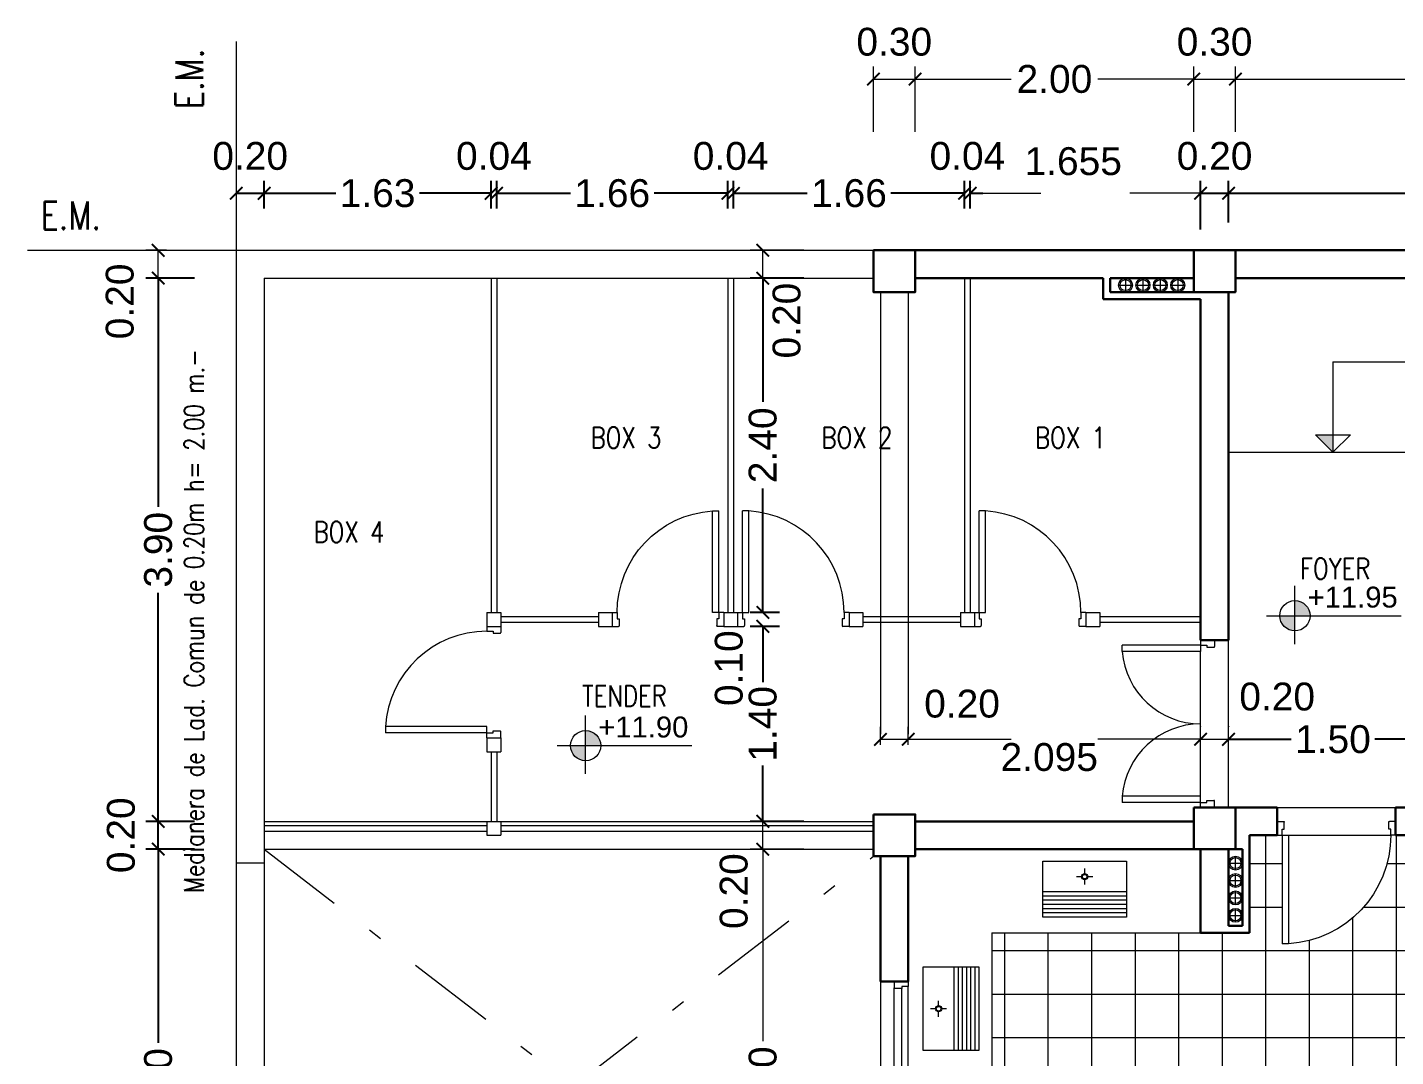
# Model space of a CAD drawing. Header units: millimetres. Extents: x 1578 to 2210, y 899 to 1032.
# Drawn here: x 1578.34 to 1588.17, y 957.83 to 965.22 of the extents above; entities that cross this region are included whole.
import ezdxf

# ---------------------------------------------------------------- set-up
doc = ezdxf.new("R2010")
doc.units = ezdxf.units.MM
doc.linetypes.add('DASHDOT2', pattern=[12.7, 6.35, -3.175, 0, -3.175])
doc.linetypes.add('HIDDEN2', pattern=[4.7625, 3.175, -1.5875])
for name, color, linetype, lineweight in [('CARPINTERIA', 7, 'Continuous', 18), ('COTAS', 7, 'Continuous', 15), ('EJES', 7, 'DASHDOT2', 13), ('ESTRUCTURA', 3, 'Continuous', 30), ('MUROS', 1, 'Continuous', 30), ('PISOS', 9, 'Continuous', 9), ('SANITARIOS', 7, 'Continuous', 20), ('TECHOS', 7, 'HIDDEN2', 15), ('TRAMAS', 7, 'Continuous', 15), ('UMBRALES', 7, 'Continuous', 18)]:
    doc.layers.add(name, color=color, linetype=linetype, lineweight=lineweight)
doc.styles.add('ROMANS', font='romans', dxfattribs={"height": 0.06})
doc.styles.add('STYLE1', font='ARIAL.TTF')
doc.dimstyles.get("Standard").update_dxf_attribs({"dimscale": 0, "dimtxt": 0.2, "dimasz": 0.09, "dimexe": 0.09, "dimexo": 0.5, "dimgap": 0.05, "dimtad": 0, "dimzin": 0, "dimdsep": 46, "dimtxsty": 'STYLE1', "dimblk1": 'ARCHTICK', "dimblk2": 'ARCHTICK', "dimsah": 1, "dimcen": 0, "dimadec": 0, "dimazin": 0, "dimtfac": 1, "dimtofl": 0, "dimtmove": 2, "dimatfit": 3, "dimldrblk": 'ARCHTICK', "dimfxl": 1, "dimtolj": 1, "dimtzin": 0, "dimarcsym": 0})

# ---------------------------------------------------------------- blocks, each defined once
blk = doc.blocks.new('P80')
at = {"layer": 'CARPINTERIA'}
for p, q in [((0.035, 0), (0.035, 0.7286)), ((0.08, 0.7286), (0.035, 0.7286)), ((0.08, 0), (0.08, 0.7286)), ((0, 0), (0, -0.1)), ((0, 0), (0.035, 0)), ((0.035, 0), (0.08, 0)), ((0.035, 0), (0.035, -0.045)), ((0.8, 0), (0.765, 0)), ((0.765, 0), (0.765, -0.045)), ((0.8, 0), (0.8, -0.1)), ((0.035, -0.045), (0.05, -0.045)), ((0.05, -0.045), (0.05, -0.095)), ((0.75, -0.045), (0.75, -0.095)), ((0.765, -0.045), (0.75, -0.045)), ((0, -0.1), (0.045, -0.1)), ((0.8, -0.1), (0.755, -0.1))]:
    blk.add_line(p, q, dxfattribs=at)
for centre, radius, start, end in [((0.035, 0), 0.73, 0, 86.46583), ((0.045, -0.095), 0.005, 270, 0), ((0.755, -0.095), 0.005, 180, 270)]:
    blk.add_arc(centre, radius, start, end, dxfattribs=at)
blk = doc.blocks.new('P120')
at = {"layer": 'CARPINTERIA'}
for p, q in [((0.035, 0), (0.035, 0.5632)), ((0.08, 0.5632), (0.035, 0.5632)), ((0.08, 0), (0.08, 0.5632)), ((1.12, 0), (1.12, 0.5632)), ((1.12, 0.5632), (1.165, 0.5632)), ((1.165, 0), (1.165, 0.5632)), ((0, 0), (0, -0.1)), ((0, 0), (0.035, 0)), ((0.035, 0), (0.08, 0)), ((0.035, 0), (0.035, -0.045)), ((1.165, 0), (1.12, 0)), ((1.2, 0), (1.165, 0)), ((1.165, 0), (1.165, -0.045)), ((1.2, 0), (1.2, -0.1)), ((0.035, -0.045), (0.05, -0.045)), ((0.05, -0.045), (0.05, -0.095)), ((1.165, -0.045), (1.15, -0.045)), ((1.15, -0.045), (1.15, -0.095)), ((0, -0.1), (0.045, -0.1)), ((1.2, -0.1), (1.155, -0.1))]:
    blk.add_line(p, q, dxfattribs=at)
for centre, radius, start, end in [((0.035, 0), 0.565, 0, 85.43178), ((1.165, 0), 0.565, 94.56822, 180), ((0.045, -0.095), 0.005, 270, 0), ((1.155, -0.095), 0.005, 180, 270)]:
    blk.add_arc(centre, radius, start, end, dxfattribs=at)
blk = doc.blocks.new('V150')
at = {"layer": 'CARPINTERIA'}
for p, q in [((0, 0.1), (0.045, 0.1)), ((0, 0), (0, 0.1)), ((1.455, 0.1), (0.045, 0.1)), ((1.5, 0.1), (1.455, 0.1)), ((1.5, 0), (1.5, 0.1)), ((0, 0), (0.035, 0)), ((0.035, 0.045), (0.05, 0.045)), ((0.035, 0), (0.035, 0.045)), ((0.05, 0.045), (0.05, 0.095)), ((1.465, 0.045), (0.05, 0.045)), ((1.45, 0.045), (1.45, 0.095)), ((1.465, 0.045), (1.45, 0.045)), ((1.465, 0), (1.465, 0.045)), ((1.5, 0), (1.465, 0)), ((1.465, 0), (0.035, 0))]:
    blk.add_line(p, q, dxfattribs=at)
for centre, start, end in [((0.045, 0.095), 0, 90), ((1.455, 0.095), 90, 180)]:
    blk.add_arc(centre, 0.005, start, end, dxfattribs=at)
blk = doc.blocks.new('P85')
at = {"layer": 'CARPINTERIA'}
for p, q in [((0.035, 0), (0.035, 0.7787)), ((0.08, 0.7787), (0.035, 0.7787)), ((0.08, 0), (0.08, 0.7787)), ((0, 0), (0.035, 0)), ((0, 0), (0, -0.1)), ((0.035, 0), (0.035, -0.045)), ((0.035, 0), (0.08, 0)), ((0.85, 0), (0.815, 0)), ((0.815, 0), (0.815, -0.045)), ((0.85, 0), (0.85, -0.1)), ((0.035, -0.045), (0.05, -0.045)), ((0.05, -0.045), (0.05, -0.095)), ((0.8, -0.045), (0.8, -0.095)), ((0.815, -0.045), (0.8, -0.045)), ((0, -0.1), (0.045, -0.1)), ((0.85, -0.1), (0.805, -0.1))]:
    blk.add_line(p, q, dxfattribs=at)
for centre, radius, start, end in [((0.035, 0), 0.78, 0, 86.69264), ((0.045, -0.095), 0.005, 270, 0), ((0.805, -0.095), 0.005, 180, 270)]:
    blk.add_arc(centre, radius, start, end, dxfattribs=at)
blk = doc.blocks.new('_ARCHTICK')
at = {"color": 0, "linetype": 'ByBlock', "const_width": 0.15}
blk.add_lwpolyline([(-0.5, -0.5), (0.5, 0.5)], dxfattribs=at)
blk = doc.blocks.new('*D17')
at = {"layer": 'COTAS', "color": 0, "lineweight": -2, "ltscale": 0.05}
for p, q in [((1579.8412, 964.1217), (1579.8412, 964.121)), ((1579.8412, 964.031), (1580.0412, 964.031)), ((1580.0412, 963.9217), (1580.0412, 964.121))]:
    blk.add_line(p, q, dxfattribs=at)
at = {"layer": 'DEFPOINTS', "color": 0, "ltscale": 0.05}
for p in [(1580.0412, 964.031), (1579.8412, 963.6217), (1580.0412, 963.4217)]:
    blk.add_point(p, dxfattribs=at)
at = {"layer": 'COTAS', "color": 0, "lineweight": -2, "ltscale": 0.05, "xscale": 0.09, "yscale": 0.09, "zscale": 0.09, "rotation": 180}
blk.add_blockref('_ARCHTICK', (1579.8412, 964.031), dxfattribs=at)
at = {"layer": 'COTAS', "color": 0, "lineweight": -2, "ltscale": 0.05, "xscale": 0.09, "yscale": 0.09, "zscale": 0.09}
blk.add_blockref('_ARCHTICK', (1580.0412, 964.031), dxfattribs=at)
at = {"layer": 'COTAS', "color": 0, "ltscale": 0.05, "insert": (1579.9412, 964.2982), "char_height": 0.2, "attachment_point": 5, "style": 'STYLE1'}
blk.add_mtext('\\A1;0.20', dxfattribs=at)
blk = doc.blocks.new('*D18')
at = {"layer": 'COTAS', "color": 0, "lineweight": -2, "ltscale": 0.05}
for p, q in [((1580.0412, 963.9217), (1580.0412, 964.121)), ((1580.0412, 964.031), (1580.5559, 964.031)), ((1581.6712, 964.031), (1581.1565, 964.031)), ((1581.6712, 963.9217), (1581.6712, 964.121))]:
    blk.add_line(p, q, dxfattribs=at)
at = {"layer": 'DEFPOINTS', "color": 0, "ltscale": 0.05}
for p in [(1581.6712, 964.031), (1580.0412, 963.4217), (1581.6712, 963.4217)]:
    blk.add_point(p, dxfattribs=at)
at = {"layer": 'COTAS', "color": 0, "lineweight": -2, "ltscale": 0.05, "xscale": 0.09, "yscale": 0.09, "zscale": 0.09, "rotation": 180}
blk.add_blockref('_ARCHTICK', (1580.0412, 964.031), dxfattribs=at)
at = {"layer": 'COTAS', "color": 0, "lineweight": -2, "ltscale": 0.05, "xscale": 0.09, "yscale": 0.09, "zscale": 0.09}
blk.add_blockref('_ARCHTICK', (1581.6712, 964.031), dxfattribs=at)
at = {"layer": 'COTAS', "color": 0, "ltscale": 0.05, "insert": (1580.8562, 964.031), "char_height": 0.2, "attachment_point": 5, "style": 'STYLE1'}
blk.add_mtext('\\A1;1.63', dxfattribs=at)
blk = doc.blocks.new('*D19')
at = {"layer": 'COTAS', "color": 0, "lineweight": -2, "ltscale": 0.05}
for p, q in [((1581.6712, 964.031), (1581.5812, 964.031)), ((1581.6712, 963.9217), (1581.6712, 964.121)), ((1581.7112, 963.9217), (1581.7112, 964.121)), ((1581.7112, 964.031), (1581.8012, 964.031))]:
    blk.add_line(p, q, dxfattribs=at)
at = {"layer": 'DEFPOINTS', "color": 0, "ltscale": 0.05}
for p in [(1581.7112, 964.031), (1581.6712, 963.4217), (1581.7112, 963.4217)]:
    blk.add_point(p, dxfattribs=at)
at = {"layer": 'COTAS', "color": 0, "lineweight": -2, "ltscale": 0.05, "xscale": 0.09, "yscale": 0.09, "zscale": 0.09}
blk.add_blockref('_ARCHTICK', (1581.6712, 964.031), dxfattribs=at)
at = {"layer": 'COTAS', "color": 0, "lineweight": -2, "ltscale": 0.05, "xscale": 0.09, "yscale": 0.09, "zscale": 0.09, "rotation": 180}
blk.add_blockref('_ARCHTICK', (1581.7112, 964.031), dxfattribs=at)
at = {"layer": 'COTAS', "color": 0, "ltscale": 0.05, "insert": (1581.6912, 964.2982), "char_height": 0.2, "attachment_point": 5, "style": 'STYLE1'}
blk.add_mtext('\\A1;0.04', dxfattribs=at)
blk = doc.blocks.new('*D20')
at = {"layer": 'COTAS', "color": 0, "lineweight": -2, "ltscale": 0.05}
for p, q in [((1581.7112, 963.9217), (1581.7112, 964.121)), ((1581.7112, 964.031), (1582.2409, 964.031)), ((1583.3712, 964.031), (1582.8415, 964.031)), ((1583.3712, 963.9217), (1583.3712, 964.121))]:
    blk.add_line(p, q, dxfattribs=at)
at = {"layer": 'DEFPOINTS', "color": 0, "ltscale": 0.05}
for p in [(1583.3712, 964.031), (1581.7112, 963.4217), (1583.3712, 963.4217)]:
    blk.add_point(p, dxfattribs=at)
at = {"layer": 'COTAS', "color": 0, "lineweight": -2, "ltscale": 0.05, "xscale": 0.09, "yscale": 0.09, "zscale": 0.09, "rotation": 180}
blk.add_blockref('_ARCHTICK', (1581.7112, 964.031), dxfattribs=at)
at = {"layer": 'COTAS', "color": 0, "lineweight": -2, "ltscale": 0.05, "xscale": 0.09, "yscale": 0.09, "zscale": 0.09}
blk.add_blockref('_ARCHTICK', (1583.3712, 964.031), dxfattribs=at)
at = {"layer": 'COTAS', "color": 0, "ltscale": 0.05, "insert": (1582.5412, 964.031), "char_height": 0.2, "attachment_point": 5, "style": 'STYLE1'}
blk.add_mtext('\\A1;1.66', dxfattribs=at)
blk = doc.blocks.new('*D21')
at = {"layer": 'COTAS', "color": 0, "lineweight": -2, "ltscale": 0.05}
for p, q in [((1583.3712, 964.031), (1583.2812, 964.031)), ((1583.3712, 963.9217), (1583.3712, 964.121)), ((1583.4112, 963.9217), (1583.4112, 964.121)), ((1583.4112, 964.031), (1583.5012, 964.031))]:
    blk.add_line(p, q, dxfattribs=at)
at = {"layer": 'DEFPOINTS', "color": 0, "ltscale": 0.05}
for p in [(1583.4112, 964.031), (1583.3712, 963.4217), (1583.4112, 963.4217)]:
    blk.add_point(p, dxfattribs=at)
at = {"layer": 'COTAS', "color": 0, "lineweight": -2, "ltscale": 0.05, "xscale": 0.09, "yscale": 0.09, "zscale": 0.09}
blk.add_blockref('_ARCHTICK', (1583.3712, 964.031), dxfattribs=at)
at = {"layer": 'COTAS', "color": 0, "lineweight": -2, "ltscale": 0.05, "xscale": 0.09, "yscale": 0.09, "zscale": 0.09, "rotation": 180}
blk.add_blockref('_ARCHTICK', (1583.4112, 964.031), dxfattribs=at)
at = {"layer": 'COTAS', "color": 0, "ltscale": 0.05, "insert": (1583.3912, 964.2982), "char_height": 0.2, "attachment_point": 5, "style": 'STYLE1'}
blk.add_mtext('\\A1;0.04', dxfattribs=at)
blk = doc.blocks.new('*D22')
at = {"layer": 'COTAS', "color": 0, "lineweight": -2, "ltscale": 0.05}
for p, q in [((1583.4112, 963.9217), (1583.4112, 964.121)), ((1583.4112, 964.031), (1583.9409, 964.031)), ((1585.0712, 964.031), (1584.5415, 964.031)), ((1585.0712, 963.9217), (1585.0712, 964.121))]:
    blk.add_line(p, q, dxfattribs=at)
at = {"layer": 'DEFPOINTS', "color": 0, "ltscale": 0.05}
for p in [(1585.0712, 964.031), (1583.4112, 963.4217), (1585.0712, 963.4217)]:
    blk.add_point(p, dxfattribs=at)
at = {"layer": 'COTAS', "color": 0, "lineweight": -2, "ltscale": 0.05, "xscale": 0.09, "yscale": 0.09, "zscale": 0.09, "rotation": 180}
blk.add_blockref('_ARCHTICK', (1583.4112, 964.031), dxfattribs=at)
at = {"layer": 'COTAS', "color": 0, "lineweight": -2, "ltscale": 0.05, "xscale": 0.09, "yscale": 0.09, "zscale": 0.09}
blk.add_blockref('_ARCHTICK', (1585.0712, 964.031), dxfattribs=at)
at = {"layer": 'COTAS', "color": 0, "ltscale": 0.05, "insert": (1584.2412, 964.031), "char_height": 0.2, "attachment_point": 5, "style": 'STYLE1'}
blk.add_mtext('\\A1;1.66', dxfattribs=at)
blk = doc.blocks.new('*D23')
at = {"layer": 'COTAS', "color": 0, "lineweight": -2, "ltscale": 0.05}
for p, q in [((1585.0712, 964.031), (1584.9812, 964.031)), ((1585.0712, 963.9217), (1585.0712, 964.121)), ((1585.1112, 963.9217), (1585.1112, 964.121)), ((1585.1112, 964.031), (1585.2012, 964.031))]:
    blk.add_line(p, q, dxfattribs=at)
at = {"layer": 'DEFPOINTS', "color": 0, "ltscale": 0.05}
for p in [(1585.1112, 964.031), (1585.0712, 963.4217), (1585.1112, 963.4217)]:
    blk.add_point(p, dxfattribs=at)
at = {"layer": 'COTAS', "color": 0, "lineweight": -2, "ltscale": 0.05, "xscale": 0.09, "yscale": 0.09, "zscale": 0.09}
blk.add_blockref('_ARCHTICK', (1585.0712, 964.031), dxfattribs=at)
at = {"layer": 'COTAS', "color": 0, "lineweight": -2, "ltscale": 0.05, "xscale": 0.09, "yscale": 0.09, "zscale": 0.09, "rotation": 180}
blk.add_blockref('_ARCHTICK', (1585.1112, 964.031), dxfattribs=at)
at = {"layer": 'COTAS', "color": 0, "ltscale": 0.05, "insert": (1585.0912, 964.2982), "char_height": 0.2, "attachment_point": 5, "style": 'STYLE1'}
blk.add_mtext('\\A1;0.04', dxfattribs=at)
blk = doc.blocks.new('*D24')
at = {"layer": 'COTAS', "color": 0, "lineweight": -2, "ltscale": 0.05}
for p, q in [((1586.7662, 963.7717), (1586.7662, 964.121)), ((1586.7662, 964.031), (1586.9662, 964.031)), ((1586.9662, 963.8217), (1586.9662, 964.121))]:
    blk.add_line(p, q, dxfattribs=at)
at = {"layer": 'DEFPOINTS', "color": 0, "ltscale": 0.05}
for p in [(1586.9662, 964.031), (1586.7662, 963.2717), (1586.9662, 963.3217)]:
    blk.add_point(p, dxfattribs=at)
at = {"layer": 'COTAS', "color": 0, "lineweight": -2, "ltscale": 0.05, "xscale": 0.09, "yscale": 0.09, "zscale": 0.09, "rotation": 180}
blk.add_blockref('_ARCHTICK', (1586.7662, 964.031), dxfattribs=at)
at = {"layer": 'COTAS', "color": 0, "lineweight": -2, "ltscale": 0.05, "xscale": 0.09, "yscale": 0.09, "zscale": 0.09}
blk.add_blockref('_ARCHTICK', (1586.9662, 964.031), dxfattribs=at)
at = {"layer": 'COTAS', "color": 0, "ltscale": 0.05, "insert": (1586.8662, 964.2982), "char_height": 0.2, "attachment_point": 5, "style": 'STYLE1'}
blk.add_mtext('\\A1;0.20', dxfattribs=at)
blk = doc.blocks.new('*D25')
at = {"layer": 'COTAS', "color": 0, "lineweight": -2, "ltscale": 0.05}
for p, q in [((1586.9662, 963.8217), (1586.9662, 964.121)), ((1586.9662, 964.031), (1588.9767, 964.031)), ((1591.6162, 964.031), (1589.6057, 964.031)), ((1591.6162, 963.9217), (1591.6162, 964.121))]:
    blk.add_line(p, q, dxfattribs=at)
at = {"layer": 'DEFPOINTS', "color": 0, "ltscale": 0.05}
for p in [(1591.6162, 964.031), (1591.6162, 963.4217), (1586.9662, 963.3217)]:
    blk.add_point(p, dxfattribs=at)
at = {"layer": 'COTAS', "color": 0, "lineweight": -2, "ltscale": 0.05, "xscale": 0.09, "yscale": 0.09, "zscale": 0.09, "rotation": 180}
blk.add_blockref('_ARCHTICK', (1586.9662, 964.031), dxfattribs=at)
at = {"layer": 'COTAS', "color": 0, "lineweight": -2, "ltscale": 0.05, "xscale": 0.09, "yscale": 0.09, "zscale": 0.09}
blk.add_blockref('_ARCHTICK', (1591.6162, 964.031), dxfattribs=at)
at = {"layer": 'COTAS', "color": 0, "ltscale": 0.05, "insert": (1589.2912, 964.031), "char_height": 0.2, "attachment_point": 5, "style": 'STYLE1'}
blk.add_mtext('\\A1;4.65', dxfattribs=at)
blk = doc.blocks.new('*D27')
at = {"layer": 'COTAS', "color": 0, "lineweight": -2, "ltscale": 0.05}
for p, q in [((1588.4662, 960.3217), (1588.4662, 960.0206)), ((1586.9662, 960.2017), (1586.9662, 960.2006)), ((1586.9662, 960.1106), (1587.4162, 960.1106)), ((1588.4662, 960.1106), (1588.0162, 960.1106))]:
    blk.add_line(p, q, dxfattribs=at)
at = {"layer": 'DEFPOINTS', "color": 0, "ltscale": 0.05}
for p in [(1588.4662, 960.8217), (1588.4662, 960.1106), (1586.9662, 959.7017)]:
    blk.add_point(p, dxfattribs=at)
at = {"layer": 'COTAS', "color": 0, "lineweight": -2, "ltscale": 0.05, "xscale": 0.09, "yscale": 0.09, "zscale": 0.09, "rotation": 180}
blk.add_blockref('_ARCHTICK', (1586.9662, 960.1106), dxfattribs=at)
at = {"layer": 'COTAS', "color": 0, "lineweight": -2, "ltscale": 0.05, "xscale": 0.09, "yscale": 0.09, "zscale": 0.09}
blk.add_blockref('_ARCHTICK', (1588.4662, 960.1106), dxfattribs=at)
at = {"layer": 'COTAS', "color": 0, "ltscale": 0.05, "insert": (1587.7162, 960.1106), "char_height": 0.2, "attachment_point": 5, "style": 'STYLE1'}
blk.add_mtext('\\A1;1.50', dxfattribs=at)
blk = doc.blocks.new('*D38')
at = {"layer": 'COTAS', "color": 0, "lineweight": -2, "ltscale": 0.05}
for p, q in [((1579.5412, 959.3217), (1579.1908, 959.3217)), ((1579.2808, 959.3217), (1579.2808, 957.931)), ((1579.2808, 955.9217), (1579.2808, 957.3123)), ((1579.5412, 955.9217), (1579.1908, 955.9217))]:
    blk.add_line(p, q, dxfattribs=at)
at = {"layer": 'DEFPOINTS', "color": 0, "ltscale": 0.05}
for p in [(1579.2808, 959.3217), (1580.0412, 959.3217), (1580.0412, 955.9217)]:
    blk.add_point(p, dxfattribs=at)
at = {"layer": 'COTAS', "color": 0, "lineweight": -2, "ltscale": 0.05, "xscale": 0.09, "yscale": 0.09, "zscale": 0.09}
for p, rotation in [((1579.2808, 959.3217), 90), ((1579.2808, 955.9217), 270)]:
    blk.add_blockref('_ARCHTICK', p, dxfattribs=dict(at, rotation=rotation))
at = {"layer": 'COTAS', "color": 0, "ltscale": 0.05, "insert": (1579.2808, 957.6217), "char_height": 0.2, "attachment_point": 5, "rotation": 90, "style": 'STYLE1'}
blk.add_mtext('\\A1;3.40', dxfattribs=at)
blk = doc.blocks.new('*D39')
at = {"layer": 'COTAS', "color": 0, "lineweight": -2, "ltscale": 0.05}
for p, q in [((1579.5412, 959.5217), (1579.1908, 959.5217)), ((1579.2808, 959.3217), (1579.2808, 959.5217)), ((1579.5412, 959.3217), (1579.1908, 959.3217))]:
    blk.add_line(p, q, dxfattribs=at)
at = {"layer": 'DEFPOINTS', "color": 0, "ltscale": 0.05}
for p in [(1579.2808, 959.5217), (1580.0412, 959.5217), (1580.0412, 959.3217)]:
    blk.add_point(p, dxfattribs=at)
at = {"layer": 'COTAS', "color": 0, "lineweight": -2, "ltscale": 0.05, "xscale": 0.09, "yscale": 0.09, "zscale": 0.09}
for p, rotation in [((1579.2808, 959.5217), 90), ((1579.2808, 959.3217), 270)]:
    blk.add_blockref('_ARCHTICK', p, dxfattribs=dict(at, rotation=rotation))
at = {"layer": 'COTAS', "color": 0, "ltscale": 0.05, "insert": (1579.0136, 959.4217), "char_height": 0.2, "attachment_point": 5, "rotation": 90, "style": 'STYLE1'}
blk.add_mtext('\\A1;0.20', dxfattribs=at)
blk = doc.blocks.new('*D40')
at = {"layer": 'COTAS', "color": 0, "lineweight": -2, "ltscale": 0.05}
for p, q in [((1579.5412, 963.4217), (1579.1908, 963.4217)), ((1579.2808, 963.4217), (1579.2808, 961.781)), ((1579.2808, 959.5217), (1579.2808, 961.1623)), ((1579.5412, 959.5217), (1579.1908, 959.5217))]:
    blk.add_line(p, q, dxfattribs=at)
at = {"layer": 'DEFPOINTS', "color": 0, "ltscale": 0.05}
for p in [(1579.2808, 963.4217), (1580.0412, 963.4217), (1580.0412, 959.5217)]:
    blk.add_point(p, dxfattribs=at)
at = {"layer": 'COTAS', "color": 0, "lineweight": -2, "ltscale": 0.05, "xscale": 0.09, "yscale": 0.09, "zscale": 0.09}
for p, rotation in [((1579.2808, 963.4217), 90), ((1579.2808, 959.5217), 270)]:
    blk.add_blockref('_ARCHTICK', p, dxfattribs=dict(at, rotation=rotation))
at = {"layer": 'COTAS', "color": 0, "ltscale": 0.05, "insert": (1579.2808, 961.4717), "char_height": 0.2, "attachment_point": 5, "rotation": 90, "style": 'STYLE1'}
blk.add_mtext('\\A1;3.90', dxfattribs=at)
blk = doc.blocks.new('*D43')
at = {"layer": 'COTAS', "color": 0, "lineweight": -2, "ltscale": 0.05}
for p, q in [((1583.7412, 960.9217), (1583.532, 960.9217)), ((1583.622, 960.9217), (1583.622, 960.5217)), ((1583.622, 959.5217), (1583.622, 959.9217)), ((1583.9162, 959.5217), (1583.532, 959.5217))]:
    blk.add_line(p, q, dxfattribs=at)
at = {"layer": 'DEFPOINTS', "color": 0, "ltscale": 0.05}
for p in [(1583.622, 960.9217), (1584.2412, 960.9217), (1584.4162, 959.5217)]:
    blk.add_point(p, dxfattribs=at)
at = {"layer": 'COTAS', "color": 0, "lineweight": -2, "ltscale": 0.05, "xscale": 0.09, "yscale": 0.09, "zscale": 0.09}
for p, rotation in [((1583.622, 960.9217), 90), ((1583.622, 959.5217), 270)]:
    blk.add_blockref('_ARCHTICK', p, dxfattribs=dict(at, rotation=rotation))
at = {"layer": 'COTAS', "color": 0, "ltscale": 0.05, "insert": (1583.622, 960.2217), "char_height": 0.2, "attachment_point": 5, "rotation": 90, "style": 'STYLE1'}
blk.add_mtext('\\A1;1.40', dxfattribs=at)
blk = doc.blocks.new('*D44')
at = {"layer": 'COTAS', "color": 0, "lineweight": -2, "ltscale": 0.05}
for p, q in [((1583.9162, 963.4217), (1583.532, 963.4217)), ((1583.622, 963.4217), (1583.622, 962.5328)), ((1583.622, 961.0217), (1583.622, 961.9106)), ((1583.7412, 961.0217), (1583.532, 961.0217))]:
    blk.add_line(p, q, dxfattribs=at)
at = {"layer": 'DEFPOINTS', "color": 0, "ltscale": 0.05}
for p in [(1583.622, 963.4217), (1584.4162, 963.4217), (1584.2412, 961.0217)]:
    blk.add_point(p, dxfattribs=at)
at = {"layer": 'COTAS', "color": 0, "lineweight": -2, "ltscale": 0.05, "xscale": 0.09, "yscale": 0.09, "zscale": 0.09}
for p, rotation in [((1583.622, 963.4217), 90), ((1583.622, 961.0217), 270)]:
    blk.add_blockref('_ARCHTICK', p, dxfattribs=dict(at, rotation=rotation))
at = {"layer": 'COTAS', "color": 0, "ltscale": 0.05, "insert": (1583.622, 962.2217), "char_height": 0.2, "attachment_point": 5, "rotation": 90, "style": 'STYLE1'}
blk.add_mtext('\\A1;2.40', dxfattribs=at)
blk = doc.blocks.new('*D46')
at = {"layer": 'COTAS', "color": 0, "lineweight": -2, "ltscale": 0.05}
for p, q in [((1588.6204, 960.8217), (1588.6204, 960.5217)), ((1588.9662, 960.8217), (1588.7104, 960.8217)), ((1588.6204, 959.6217), (1588.6204, 959.9217)), ((1588.6662, 959.6217), (1588.7104, 959.6217))]:
    blk.add_line(p, q, dxfattribs=at)
at = {"layer": 'DEFPOINTS', "color": 0, "ltscale": 0.05}
for p in [(1588.4662, 960.8217), (1588.6204, 960.8217), (1588.1662, 959.6217)]:
    blk.add_point(p, dxfattribs=at)
at = {"layer": 'COTAS', "color": 0, "lineweight": -2, "ltscale": 0.05, "xscale": 0.09, "yscale": 0.09, "zscale": 0.09}
for p, rotation in [((1588.6204, 960.8217), 90), ((1588.6204, 959.6217), 270)]:
    blk.add_blockref('_ARCHTICK', p, dxfattribs=dict(at, rotation=rotation))
at = {"layer": 'COTAS', "color": 0, "ltscale": 0.05, "insert": (1588.6204, 960.2217), "char_height": 0.2, "attachment_point": 5, "rotation": 90, "style": 'STYLE1'}
blk.add_mtext('\\A1;1.20', dxfattribs=at)

msp = doc.modelspace()

# ---------------------------------------------------------------- hatches: boundary and pattern name
at = {"layer": 'COTAS', "ltscale": 0.1}
msp.add_hatch(color=256, dxfattribs=at).paths.add_polyline_path([(1587.5912, 962.2967), (1587.7162, 962.1717), (1587.7162, 962.2967)])
h = msp.add_hatch(color=256, dxfattribs=at)
h.paths.add_polyline_path([(1587.4432, 960.9979), (1587.3344, 960.9979, 0.414214), (1587.4432, 960.8892)])
h.paths.add_polyline_path([(1587.4432, 961.1067), (1587.4432, 960.9979), (1587.5519, 960.9979, 0.414214)])
h = msp.add_hatch(color=256, dxfattribs=at)
h.paths.add_polyline_path([(1582.3498, 960.0652), (1582.241, 960.0652, 0.414214), (1582.3498, 959.9564)])
h.paths.add_polyline_path([(1582.3498, 960.1739), (1582.3498, 960.0652), (1582.4585, 960.0652, 0.414214)])
at = {"layer": 'PISOS', "ltscale": 0.05}
h = msp.add_hatch(dxfattribs=at)
h.set_pattern_fill('NET', color=256, scale=5, style=0)
h.set_pattern_definition([(0, (1413.797, 881.7183), (0, 0.625), []), (90, (1413.797, 881.7183), (-0.625, 4e-17), [])])
h.paths.add_polyline_path([(1590.8412, 955.6967), (1590.5912, 955.6967), (1590.5912, 955.7217), (1588.1662, 955.7217), (1587.3162, 955.7217), (1586.9912, 955.7217), (1586.9912, 955.6967), (1586.9662, 955.6967), (1586.9662, 954.4967), (1586.9662, 954.2217), (1586.8862, 954.2217), (1586.8862, 952.9717), (1587.1662, 952.9717), (1587.1662, 952.0217), (1586.5662, 952.0217), (1586.5662, 952.0767), (1585.1412, 952.0767), (1585.1412, 952.0467), (1585.0412, 952.0467), (1585.0412, 952.0767), (1583.4412, 952.0767), (1583.4412, 952.0467), (1583.3412, 952.0467), (1583.3412, 952.0767), (1581.7412, 952.0767), (1581.7412, 952.0467), (1581.6412, 952.0467), (1581.6412, 952.0767), (1580.0412, 952.0767), (1580.0412, 947.5617), (1581.2612, 947.5617), (1581.2612, 946.5617), (1584.4012, 946.5617), (1584.4012, 946.8617), (1584.7012, 946.8617), (1584.7012, 946.3617), (1589.0312, 946.3617), (1589.0312, 946.8617), (1589.3312, 946.8617), (1589.3312, 946.5617), (1590.8612, 946.5617), (1590.8612, 947.5617), (1591.6662, 947.5617), (1591.6662, 947.6617), (1593.5912, 947.6617), (1593.5912, 949.5867), (1593.6912, 949.5867), (1593.6912, 950.3917), (1594.6912, 950.3917), (1594.6912, 951.9217), (1594.3912, 951.9217), (1594.3912, 952.2217), (1594.8912, 952.2217), (1594.8912, 959.4217), (1594.3912, 959.4217), (1594.3912, 959.7217), (1594.6912, 959.7217), (1594.6912, 961.8217), (1593.6912, 961.8217), (1593.6912, 963.4217), (1591.8162, 963.4217), (1591.8162, 959.6467), (1591.8412, 959.6467), (1591.8412, 959.3967), (1591.6662, 959.3967), (1591.6662, 956.1717), (1591.2604, 956.1717, -1), (1591.172, 956.1717), (1590.8162, 956.1717), (1590.8162, 955.9467), (1590.8412, 955.9467)])
h.paths.add_polyline_path([(1587.443, 949.2944, -1), (1587.2255, 949.2944, -1)], flags=16)
h.paths.add_polyline_path([(1587.1279, 949.5365), (1588.1229, 949.5365), (1588.1229, 949.7615), (1587.1279, 949.7615)], flags=24)
h.paths.add_polyline_path([(1587.3988, 949.5412), (1588.0989, 949.5412), (1588.0989, 949.313), (1587.3988, 949.313)], flags=24)
h.paths.add_polyline_path([(1587.2268, 949.767), (1588.0504, 949.767), (1588.0504, 949.992), (1587.2268, 949.992)], flags=24)
h = msp.add_hatch(dxfattribs=at)
h.set_pattern_fill('NET', color=256, scale=2.5, style=0)
h.set_pattern_definition([(0, (1413.797, 881.71833), (0, 0.3125), []), (90, (1413.797, 881.71833), (-0.3125, 2e-17), [])])
h.paths.add_polyline_path([(1588.4662, 956.5217), (1590.0162, 956.5217), (1590.0162, 958.8217), (1588.4662, 958.8217), (1588.4662, 959.4217), (1588.1312, 959.4217, -0.414214), (1587.3512, 958.6417), (1587.3512, 959.4217), (1587.3162, 959.4217), (1587.1162, 959.4217), (1587.1162, 958.7217), (1586.7662, 958.7217), (1585.2662, 958.7217), (1585.2662, 956.5217), (1586.7662, 956.5217), (1586.7662, 955.9467), (1586.9912, 955.9467), (1586.9912, 955.9217), (1587.3512, 955.9217), (1587.3512, 956.7017, -0.414214), (1588.1312, 955.9217), (1588.1662, 955.9217), (1588.4662, 955.9217)])
h.paths.add_polyline_path([(1587.2255, 957.3588, -1), (1587.443, 957.3588, -1)], flags=16)
h.paths.add_polyline_path([(1587.2181, 957.6009), (1588.1331, 957.6009), (1588.1331, 957.8259), (1587.2181, 957.8259)], flags=24)
h.paths.add_polyline_path([(1587.398, 957.6057), (1588.0997, 957.6057), (1588.0997, 957.3775), (1587.398, 957.3775)], flags=24)

# ---------------------------------------------------------------- linework, layer by layer
at = {"layer": 'COTAS', "ltscale": 0.05}
for p, q in [((1584.4162, 964.4729), (1584.4162, 964.9409)), ((1584.7162, 964.4729), (1584.7162, 964.9409)), ((1584.7162, 964.4729), (1584.7162, 964.9409)), ((1586.7162, 964.4729), (1586.7162, 964.9409)), ((1586.7162, 964.4729), (1586.7162, 964.9409)), ((1587.0162, 964.4729), (1587.0162, 964.9409)), ((1587.0162, 964.4729), (1587.0162, 964.9409)), ((1584.4162, 964.8509), (1584.7162, 964.8509)), ((1584.7162, 964.8509), (1585.4051, 964.8509)), ((1586.7162, 964.8509), (1586.0273, 964.8509)), ((1586.7162, 964.8509), (1587.0162, 964.8509)), ((1587.0162, 964.8509), (1588.4808, 964.8509)), ((1585.1112, 963.9217), (1585.1112, 964.121)), ((1585.1112, 964.031), (1585.6187, 964.031)), ((1586.7662, 964.031), (1586.2587, 964.031)), ((1586.7662, 963.7717), (1586.7662, 964.121)), ((1579.3412, 963.6217), (1579.1908, 963.6217)), ((1579.2808, 963.4217), (1579.2808, 963.6217)), ((1583.9162, 963.6217), (1583.532, 963.6217)), ((1583.622, 963.4217), (1583.622, 963.6217)), ((1587.5162, 963.6217), (1588.7104, 963.6217)), ((1579.5412, 963.4217), (1579.1908, 963.4217)), ((1583.9162, 963.4217), (1583.532, 963.4217)), ((1583.622, 961.0217), (1583.622, 961.1117)), ((1583.7412, 961.0217), (1583.532, 961.0217)), ((1583.7412, 960.9217), (1583.532, 960.9217)), ((1583.622, 960.9217), (1583.622, 960.8317)), ((1584.4662, 960.0717), (1584.4662, 960.2006)), ((1584.6662, 960.0717), (1584.6662, 960.2006)), ((1584.6662, 960.0717), (1584.6662, 960.2006)), ((1586.7662, 960.2017), (1586.7662, 960.2006)), ((1586.7662, 960.2017), (1586.7662, 960.2006)), ((1586.9662, 960.2017), (1586.9662, 960.2006)), ((1584.4662, 960.1106), (1584.6662, 960.1106)), ((1584.6662, 960.1106), (1585.4051, 960.1106)), ((1586.7662, 960.1106), (1586.0273, 960.1106)), ((1586.7662, 960.1106), (1586.9662, 960.1106)), ((1583.9162, 959.5217), (1583.532, 959.5217)), ((1583.622, 959.3217), (1583.622, 959.5217)), ((1583.9162, 959.3217), (1583.532, 959.3217)), ((1583.9162, 959.3217), (1583.532, 959.3217)), ((1583.622, 959.3217), (1583.622, 957.9441))]:
    msp.add_line(p, q, dxfattribs=at)
at = {"layer": 'COTAS', "ltscale": 0.1}
for p, q in [((1586.1766, 963.3717), (1586.2766, 963.3717)), ((1586.2266, 963.4217), (1586.2266, 963.3217)), ((1586.3016, 963.3717), (1586.4016, 963.3717)), ((1586.3516, 963.4217), (1586.3516, 963.3217)), ((1586.4266, 963.3717), (1586.5266, 963.3717)), ((1586.4766, 963.4217), (1586.4766, 963.3217)), ((1586.5516, 963.3717), (1586.6516, 963.3717)), ((1586.6016, 963.4217), (1586.6016, 963.3217)), ((1587.4432, 960.7944), (1587.4432, 961.2138)), ((1587.2399, 960.9979), (1588.2061, 960.9979)), ((1582.3498, 959.8617), (1582.3498, 960.2811)), ((1582.1465, 960.0652), (1583.1127, 960.0652)), ((1586.9662, 959.2217), (1587.0662, 959.2217)), ((1587.0162, 959.1717), (1587.0162, 959.2717)), ((1587.0162, 959.0467), (1587.0162, 959.1467)), ((1586.9662, 959.0967), (1587.0662, 959.0967)), ((1587.0162, 958.9217), (1587.0162, 959.0217)), ((1586.9662, 958.9717), (1587.0662, 958.9717)), ((1586.9662, 958.8467), (1587.0662, 958.8467)), ((1587.0162, 958.7967), (1587.0162, 958.8967))]:
    msp.add_line(p, q, dxfattribs=at)
for centre in [(1587.4432, 960.9979), (1582.3498, 960.0652)]:
    msp.add_circle(centre, 0.1087, dxfattribs=at)
at = {"layer": 'EJES'}
for p in [(1579.8412, 965.1217), (1578.3412, 963.6217)]:
    msp.add_line(p, (1579.8412, 963.6217), dxfattribs=at)
at = {"layer": 'EJES', "ltscale": 0.1}
for p, q in [((1580.0412, 959.3217), (1584.4412, 955.9467)), ((1580.0412, 955.9217), (1584.4162, 959.2717))]:
    msp.add_line(p, q, dxfattribs=at)
at = {"layer": 'ESTRUCTURA', "ltscale": 0.1}
for points in [[(1584.4162, 963.6217), (1584.7162, 963.6217), (1584.7162, 963.3217), (1584.4162, 963.3217)], [(1586.7162, 963.6217), (1587.0162, 963.6217), (1587.0162, 963.3217), (1586.7162, 963.3217)], [(1586.7162, 959.6217), (1587.0162, 959.6217), (1587.0162, 959.3217), (1586.7162, 959.3217)], [(1584.4162, 959.5717), (1584.7162, 959.5717), (1584.7162, 959.2717), (1584.4162, 959.2717)]]:
    msp.add_lwpolyline(points, close=True, dxfattribs=at)
at = {"layer": 'MUROS'}
for p, q in [((1584.7162, 963.6217), (1586.7162, 963.6217)), ((1584.7162, 963.6217), (1586.7162, 963.6217)), ((1587.0162, 963.6217), (1590.5662, 963.6217)), ((1584.7162, 963.4217), (1586.0662, 963.4217)), ((1584.7162, 963.4217), (1586.0662, 963.4217)), ((1586.0662, 963.4217), (1586.0662, 963.2717)), ((1586.0662, 963.4217), (1586.0662, 963.2717)), ((1586.1162, 963.4217), (1586.7162, 963.4217)), ((1586.1162, 963.4217), (1586.1162, 963.3217)), ((1586.1162, 963.4217), (1586.7162, 963.4217)), ((1587.0162, 963.4217), (1590.5662, 963.4217)), ((1586.0662, 963.2717), (1586.7662, 963.2717)), ((1586.7162, 963.3217), (1586.1162, 963.3217)), ((1586.7662, 963.2717), (1586.7662, 960.8217)), ((1586.9662, 963.3217), (1586.9662, 960.8217)), ((1586.7662, 960.8217), (1586.9662, 960.8217)), ((1587.0162, 959.6217), (1587.3162, 959.6217)), ((1587.3162, 959.6217), (1587.3162, 959.4217)), ((1588.1662, 959.6217), (1590.5912, 959.6217)), ((1588.1662, 959.6217), (1588.1662, 959.4217)), ((1584.7162, 959.5217), (1586.7162, 959.5217)), ((1587.1162, 959.4217), (1587.3162, 959.4217)), ((1587.1162, 959.4217), (1587.1162, 958.7217)), ((1588.1662, 959.4217), (1590.5912, 959.4217)), ((1584.7162, 959.3217), (1586.7162, 959.3217)), ((1586.7662, 959.3217), (1586.7662, 958.7217)), ((1586.9662, 959.3217), (1586.9662, 958.7717)), ((1587.0162, 959.3217), (1587.0662, 959.3217)), ((1587.0662, 959.3217), (1587.0662, 958.7717)), ((1584.4662, 959.2717), (1584.4662, 958.3717)), ((1584.6662, 959.2717), (1584.6662, 958.3717)), ((1586.9662, 958.7717), (1587.0662, 958.7717)), ((1586.7662, 958.7217), (1587.1162, 958.7217)), ((1584.6662, 958.3717), (1584.4662, 958.3717))]:
    msp.add_line(p, q, dxfattribs=at)
at = {"layer": 'SANITARIOS'}
for p, q in [((1586.2333, 959.0146), (1585.6333, 959.0146)), ((1586.2333, 958.9846), (1585.6333, 958.9846)), ((1586.2333, 958.9546), (1585.6333, 958.9546)), ((1586.2333, 958.9246), (1585.6333, 958.9246)), ((1586.2333, 958.8946), (1585.6333, 958.8946)), ((1586.2333, 958.8646), (1585.6333, 958.8646)), ((1585.2662, 958.7217), (1585.2662, 956.5217)), ((1585.2662, 958.7217), (1586.7662, 958.7217)), ((1584.7743, 957.8762), (1584.7743, 958.4762)), ((1584.7743, 958.4762), (1585.1743, 958.4762)), ((1584.9943, 958.4762), (1584.9943, 957.8762)), ((1585.0243, 958.4762), (1585.0243, 957.8762)), ((1585.0543, 958.4762), (1585.0543, 957.8762)), ((1585.0843, 958.4762), (1585.0843, 957.8762)), ((1585.1143, 958.4762), (1585.1143, 957.8762)), ((1585.1443, 958.4762), (1585.1443, 957.8762)), ((1585.1743, 958.4762), (1585.1743, 957.8762)), ((1585.1743, 957.8762), (1584.7743, 957.8762))]:
    msp.add_line(p, q, dxfattribs=at)
msp.add_lwpolyline([(1586.2333, 959.2346), (1586.2333, 958.8346), (1585.6333, 958.8346), (1585.6333, 959.2346), (1586.2333, 959.2346)], dxfattribs=at)
at = {"layer": 'TECHOS'}
for p, q in [((1584.4662, 963.3217), (1584.4662, 959.5717)), ((1584.6662, 963.3217), (1584.6662, 959.5717))]:
    msp.add_line(p, q, dxfattribs=at)
at = {"layer": 'TRAMAS'}
for p, q in [((1581.6712, 963.4217), (1581.6712, 961.0217)), ((1581.7112, 963.4217), (1581.7112, 961.0217)), ((1583.3712, 963.4217), (1583.3712, 961.0217)), ((1583.4112, 963.4217), (1583.4112, 961.0217)), ((1585.0712, 963.4217), (1585.0712, 961.0217)), ((1585.1112, 963.4217), (1585.1112, 961.0217)), ((1581.7412, 960.9917), (1582.4412, 960.9917)), ((1584.3412, 960.9917), (1585.0412, 960.9917)), ((1586.0412, 960.9917), (1586.7662, 960.9917)), ((1581.7412, 960.9517), (1582.4412, 960.9517)), ((1584.3412, 960.9517), (1585.0412, 960.9517)), ((1586.0412, 960.9517), (1586.7662, 960.9517)), ((1581.6712, 960.0217), (1581.6712, 959.5217)), ((1581.7112, 960.0217), (1581.7112, 959.5217)), ((1580.0412, 959.4917), (1581.6412, 959.4917)), ((1580.0412, 959.4517), (1581.6412, 959.4517)), ((1581.7412, 959.4917), (1584.4162, 959.4917)), ((1581.7412, 959.4517), (1584.4162, 959.4517)), ((1579.8412, 959.2217), (1579.8412, 956.0217)), ((1580.0412, 959.2217), (1580.0412, 956.0217))]:
    msp.add_line(p, q, dxfattribs=at)
at = {"layer": 'TRAMAS', "ltscale": 0.1}
for p, q in [((1586.9662, 959.6217), (1586.9662, 960.8217)), ((1587.3962, 959.4217), (1588.1312, 959.4217)), ((1585.8758, 959.1246), (1585.9169, 959.1246)), ((1585.9333, 959.141), (1585.9333, 959.1821)), ((1585.9496, 959.1246), (1585.9908, 959.1246)), ((1585.9333, 959.0671), (1585.9333, 959.1083)), ((1584.8843, 958.1925), (1584.8843, 958.2337)), ((1584.8679, 958.1762), (1584.8268, 958.1762)), ((1584.8843, 958.1187), (1584.8843, 958.1599)), ((1584.9418, 958.1762), (1584.9006, 958.1762))]:
    msp.add_line(p, q, dxfattribs=at)
for centre, radius in [((1586.2266, 963.3717), 0.05), ((1586.2266, 963.3717), 0.0396), ((1586.3516, 963.3717), 0.05), ((1586.3516, 963.3717), 0.0396), ((1586.4766, 963.3717), 0.05), ((1586.4766, 963.3717), 0.0396), ((1586.6016, 963.3717), 0.05), ((1586.6016, 963.3717), 0.0396), ((1587.0162, 959.2217), 0.05), ((1587.0162, 959.2217), 0.0396), ((1585.9333, 959.1246), 0.0225), ((1585.9333, 959.1246), 0.0163), ((1587.0162, 959.0967), 0.05), ((1587.0162, 959.0967), 0.0396), ((1587.0162, 958.9717), 0.05), ((1587.0162, 958.9717), 0.0396), ((1587.0162, 958.8467), 0.05), ((1587.0162, 958.8467), 0.0396), ((1584.8843, 958.1762), 0.0225), ((1584.8843, 958.1762), 0.0163)]:
    msp.add_circle(centre, radius, dxfattribs=at)
at = {"layer": 'UMBRALES'}
for p, q in [((1579.8412, 963.6217), (1579.8412, 959.2217)), ((1579.8412, 963.6217), (1584.4162, 963.6217)), ((1580.0412, 963.4217), (1580.0412, 959.2217)), ((1580.0412, 963.4217), (1584.4162, 963.4217)), ((1587.7162, 962.8217), (1591.6162, 962.8217)), ((1587.7162, 962.8217), (1587.7162, 962.1717)), ((1587.5912, 962.2967), (1587.8412, 962.2967)), ((1587.7162, 962.1717), (1587.5912, 962.2967)), ((1587.8412, 962.2967), (1587.7162, 962.1717)), ((1586.9662, 962.1717), (1588.4662, 962.1717)), ((1581.6412, 961.0217), (1581.7412, 961.0217)), ((1581.6412, 961.0217), (1581.6412, 960.9217)), ((1581.7412, 961.0217), (1581.7412, 960.9217)), ((1582.4412, 961.0217), (1582.5412, 961.0217)), ((1582.4412, 961.0217), (1582.4412, 960.9217)), ((1582.5412, 961.0217), (1582.5412, 960.9217)), ((1583.3412, 961.0217), (1583.4412, 961.0217)), ((1583.3412, 961.0217), (1583.3412, 960.9217)), ((1583.4412, 961.0217), (1583.4412, 960.9217)), ((1584.2412, 961.0217), (1584.3412, 961.0217)), ((1584.2412, 961.0217), (1584.2412, 960.9217)), ((1584.3412, 961.0217), (1584.3412, 960.9217)), ((1585.0412, 961.0217), (1585.1412, 961.0217)), ((1585.0412, 961.0217), (1585.0412, 960.9217)), ((1585.1412, 961.0217), (1585.1412, 960.9217)), ((1585.9412, 961.0217), (1586.0412, 961.0217)), ((1585.9412, 961.0217), (1585.9412, 960.9217)), ((1586.0412, 961.0217), (1586.0412, 960.9217)), ((1581.6412, 960.9217), (1581.7412, 960.9217)), ((1582.4412, 960.9217), (1582.5412, 960.9217)), ((1583.3412, 960.9217), (1583.4412, 960.9217)), ((1584.2412, 960.9217), (1584.3412, 960.9217)), ((1585.0412, 960.9217), (1585.1412, 960.9217)), ((1585.9412, 960.9217), (1586.0412, 960.9217)), ((1581.6412, 960.1217), (1581.6412, 960.0217)), ((1581.6412, 960.1217), (1581.7412, 960.1217)), ((1581.7412, 960.1217), (1581.7412, 960.0217)), ((1581.6412, 960.0217), (1581.7412, 960.0217)), ((1580.0412, 959.5217), (1584.4162, 959.5217)), ((1581.6412, 959.5217), (1581.6412, 959.4217)), ((1581.7412, 959.5217), (1581.7412, 959.4217)), ((1581.6412, 959.4217), (1581.7412, 959.4217)), ((1580.0412, 959.3217), (1584.4162, 959.3217)), ((1580.0412, 959.2217), (1579.8412, 959.2217))]:
    msp.add_line(p, q, dxfattribs=at)
at = {"layer": 'UMBRALES', "ltscale": 0.1}
for p, q in [((1586.7662, 959.7017), (1586.7662, 960.7417)), ((1587.3162, 959.6217), (1588.1662, 959.6217)), ((1584.4662, 958.3717), (1584.4662, 956.8717))]:
    msp.add_line(p, q, dxfattribs=at)

# ---------------------------------------------------------------- block references
at = {"layer": 'CARPINTERIA', "ltscale": 0.1, "xscale": -1}
msp.add_blockref('P80', (1583.3412, 961.0217), dxfattribs=at)
at = {"layer": 'CARPINTERIA', "ltscale": 0.1}
for p in [(1583.4412, 961.0217), (1585.1412, 961.0217)]:
    msp.add_blockref('P80', p, dxfattribs=at)
at = {"layer": 'CARPINTERIA', "ltscale": 0.1, "rotation": 90}
for name, p in [('P80', (1581.6412, 960.1217)), ('P120', (1586.7662, 959.6217))]:
    msp.add_blockref(name, p, dxfattribs=at)
at = {"layer": 'CARPINTERIA', "ltscale": 0.1, "xscale": -1}
for name, p, rotation in [('P85', (1587.3162, 959.4217), 180), ('V150', (1584.6662, 958.3717), 90)]:
    msp.add_blockref(name, p, dxfattribs=dict(at, rotation=rotation))
at = {"layer": 'COTAS', "ltscale": 0.05, "yscale": 0.09000000000003183, "zscale": 0.09}
for p, xscale, rotation in [((1584.4162, 964.8509), 0.08999999999991815, 180), ((1584.7162, 964.8509), 0.08999999999991815, 180), ((1586.7162, 964.8509), 0.08999999999991815, 180), ((1587.0162, 964.8509), 0.08999999999991815, 180), ((1585.1112, 964.031), 0.08999999999991815, 180), ((1579.2808, 963.6217), 0.09000000000003183, 90), ((1583.622, 963.6217), 0.09000000000003183, 90), ((1579.2808, 963.4217), 0.09000000000003183, 270), ((1583.622, 963.4217), 0.09000000000003183, 270), ((1583.622, 961.0217), 0.09000000000003183, 270), ((1583.622, 960.9217), 0.09000000000003183, 90), ((1584.4662, 960.1106), 0.08999999999991815, 180), ((1584.6662, 960.1106), 0.08999999999991815, 180), ((1586.7662, 960.1106), 0.08999999999991815, 180), ((1583.622, 959.5217), 0.09000000000003183, 90), ((1583.622, 959.3217), 0.09000000000003183, 270), ((1583.622, 959.3217), 0.09000000000003183, 90)]:
    msp.add_blockref('_ARCHTICK', p, dxfattribs=dict(at, xscale=xscale, rotation=rotation))
at = {"layer": 'COTAS', "ltscale": 0.05, "xscale": 0.08999999999991815, "yscale": 0.09000000000003183, "zscale": 0.09}
for p in [(1584.7162, 964.8509), (1586.7162, 964.8509), (1587.0162, 964.8509), (1586.7662, 964.031), (1584.6662, 960.1106), (1586.7662, 960.1106), (1586.9662, 960.1106)]:
    msp.add_blockref('_ARCHTICK', p, dxfattribs=at)

# ---------------------------------------------------------------- texts
at = {"layer": 'COTAS', "style": 'ROMANS', "width": 0.8}
for s, height, p in [('E.M.', 0.2, (1579.6043, 964.6367)), ('Medianera de Lad. Comun de 0.20m h= 2.00 m.-', 0.14, (1579.6072, 959.0085))]:
    msp.add_text(s, height=height, rotation=90, dxfattribs=at).set_placement(p)
for s, height, p in [('E.M.', 0.2, (1578.4365, 963.7713)), ('BOX 3', 0.15, (1582.3854, 962.2009)), ('BOX 2', 0.15, (1584.0433, 962.2009)), ('BOX 1', 0.15, (1585.5769, 962.2009)), ('BOX 4', 0.15, (1580.3959, 961.5248)), ('FOYER', 0.15, (1587.4796, 961.2605)), ('TENDER', 0.15, (1582.3256, 960.3467))]:
    msp.add_text(s, height=height, dxfattribs=at).set_placement(p)
at = {"layer": 'COTAS', "ltscale": 0.05, "char_height": 0.2, "attachment_point": 5, "style": 'STYLE1'}
for s, insert in [('\\A1;0.30', (1584.5662, 965.1181)), ('\\A1;0.30', (1586.8662, 965.1181)), ('\\A1;2.00', (1585.7162, 964.8509)), ('1.655', (1585.8512, 964.2606)), ('\\A1;0.20', (1587.3157, 960.4165)), ('\\A1;0.20', (1585.0528, 960.3655)), ('2.095', (1585.679, 959.9823))]:
    msp.add_mtext(s, dxfattribs=dict(at, insert=insert))
at = {"layer": 'COTAS', "ltscale": 0.05, "char_height": 0.2, "attachment_point": 5, "rotation": 90, "style": 'STYLE1'}
for s, insert in [('\\A1;0.20', (1579.0054, 963.2549)), ('\\A1;0.20', (1583.7937, 963.117)), ('\\A1;0.10', (1583.3787, 960.6215)), ('\\A1;0.20', (1583.4141, 959.0206)), ('3.40', (1583.622, 957.6342))]:
    msp.add_mtext(s, dxfattribs=dict(at, insert=insert))
at = {"layer": 'COTAS', "ltscale": 0.1, "char_height": 0.15, "attachment_point": 5, "style": 'STYLE1'}
for s, insert in [('+11.95', (1587.8578, 961.1307)), ('+11.90', (1582.7643, 960.198))]:
    msp.add_mtext(s, dxfattribs=dict(at, insert=insert))

# ---------------------------------------------------------------- dimensions: what is measured, and where the dimension line sits
at = {"layer": 'COTAS', "ltscale": 0.05}
for base, p1, p2, picture, middle in [((1580.0412, 964.031), (1579.8412, 963.6217), (1580.0412, 963.4217), '*D17', (1579.9412, 964.2982)), ((1581.7112, 964.031), (1581.6712, 963.4217), (1581.7112, 963.4217), '*D19', (1581.6912, 964.2982)), ((1583.4112, 964.031), (1583.3712, 963.4217), (1583.4112, 963.4217), '*D21', (1583.3912, 964.2982)), ((1585.1112, 964.031), (1585.0712, 963.4217), (1585.1112, 963.4217), '*D23', (1585.0912, 964.2982)), ((1586.9662, 964.031), (1586.7662, 963.2717), (1586.9662, 963.3217), '*D24', (1586.8662, 964.2982)), ((1581.6712, 964.031), (1580.0412, 963.4217), (1581.6712, 963.4217), '*D18', (1580.8562, 964.031)), ((1583.3712, 964.031), (1581.7112, 963.4217), (1583.3712, 963.4217), '*D20', (1582.5412, 964.031)), ((1585.0712, 964.031), (1583.4112, 963.4217), (1585.0712, 963.4217), '*D22', (1584.2412, 964.031)), ((1591.6162, 964.031), (1586.9662, 963.3217), (1591.6162, 963.4217), '*D25', (1589.2912, 964.031)), ((1588.4662, 960.1106), (1586.9662, 959.7017), (1588.4662, 960.8217), '*D27', (1587.7162, 960.1106))]:
    dim = msp.add_linear_dim(base=base, p1=p1, p2=p2, dimstyle='Standard', override={"dimscale": 1}, dxfattribs=at)
    dim.commit()
    dim.dimension.update_dxf_attribs({"geometry": picture, "text_midpoint": middle})
for base, p1, p2, picture, middle in [((1579.2808, 963.4217), (1580.0412, 959.5217), (1580.0412, 963.4217), '*D40', (1579.2808, 961.4717)), ((1583.622, 963.4217), (1584.2412, 961.0217), (1584.4162, 963.4217), '*D44', (1583.622, 962.2217)), ((1583.622, 960.9217), (1584.4162, 959.5217), (1584.2412, 960.9217), '*D43', (1583.622, 960.2217)), ((1588.6204, 960.8217), (1588.1662, 959.6217), (1588.4662, 960.8217), '*D46', (1588.6204, 960.2217)), ((1579.2808, 959.5217), (1580.0412, 959.3217), (1580.0412, 959.5217), '*D39', (1579.0136, 959.4217)), ((1579.2808, 959.3217), (1580.0412, 955.9217), (1580.0412, 959.3217), '*D38', (1579.2808, 957.6217))]:
    dim = msp.add_linear_dim(base=base, p1=p1, p2=p2, angle=90, dimstyle='Standard', override={"dimscale": 1}, dxfattribs=at)
    dim.commit()
    dim.dimension.update_dxf_attribs({"geometry": picture, "text_midpoint": middle})

doc.saveas('drawing.dxf')
